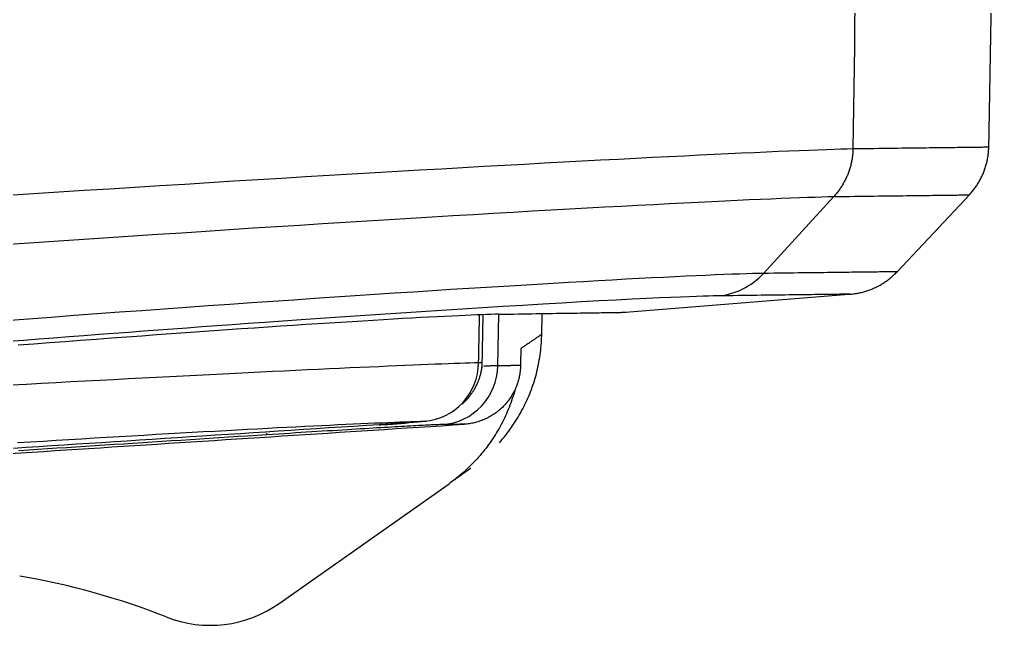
# Model space of a CAD drawing. Extents: x 0 to 395, y 0 to 289.
# Drawn here: x 236.75 to 244.98, y 169.51 to 174.57 of the extents above; entities that cross this region are included whole.
import ezdxf

# ---------------------------------------------------------------- set-up
doc = ezdxf.new("R2010")
doc.units = 0
doc.header["$LTSCALE"] = 10
doc.header["$MEASUREMENT"] = 0
doc.layers.add('1', color=7, linetype='CONTINUOUS')

msp = doc.modelspace()

# ---------------------------------------------------------------- linework, layer by layer
at = {"layer": '1'}
for p, q in [((244.832, 173.4783), (244.9783, 181.8588)), ((243.5397, 173.0895), (242.953, 172.4478)), ((241.7323, 172.1174), (243.6667, 172.2734)), ((240.7382, 171.6763), (240.7458, 172.1067)), ((241.1044, 171.9264), (241.1076, 172.1127)), ((238.9154, 169.6935), (240.331, 170.6926))]:
    msp.add_line(p, q, dxfattribs=at)
for points in [[(243.7162, 174.6794), (243.7139, 174.5098), (243.7116, 174.3401), (243.7092, 174.1702), (243.7069, 174.0002), (243.7046, 173.8301), (243.7022, 173.6599), (243.6999, 173.4895)], [(236.6504, 173.1007), (236.8641, 173.1145), (237.0771, 173.1281), (237.2892, 173.1417), (237.5004, 173.155), (237.7103, 173.1682), (237.919, 173.1813), (238.1262, 173.1941), (238.3319, 173.2068), (238.5358, 173.2193), (238.7377, 173.2315), (238.9376, 173.2436), (239.1353, 173.2555), (239.3306, 173.2671), (239.5235, 173.2786), (239.7137, 173.2898), (239.9012, 173.3008), (240.0857, 173.3115), (240.2672, 173.322), (240.4455, 173.3321), (240.6206, 173.342), (240.7923, 173.3515), (240.9604, 173.3608), (241.1248, 173.3697), (241.2855, 173.3783), (241.4422, 173.3867), (241.5949, 173.3948), (241.7434, 173.4025), (241.8877, 173.41), (242.0276, 173.4172), (242.163, 173.424), (242.2939, 173.4306), (242.4202, 173.4368), (242.5417, 173.4427), (242.6583, 173.4483), (242.77, 173.4536), (242.8767, 173.4585), (242.9782, 173.4631), (243.0746, 173.4673), (243.1658, 173.4711), (243.2517, 173.4746), (243.3322, 173.4777), (243.4074, 173.4805), (243.477, 173.483), (243.5411, 173.4851), (243.5997, 173.4869), (243.6526, 173.4884), (243.6999, 173.4895)], [(243.6999, 173.4895), (243.6997, 173.4807), (243.6993, 173.4718), (243.6988, 173.463), (243.6982, 173.4542), (243.6974, 173.4454), (243.6965, 173.4366), (243.6955, 173.4279), (243.6944, 173.4191), (243.6932, 173.4104), (243.6918, 173.4016), (243.6903, 173.3929), (243.6886, 173.3843), (243.6869, 173.3756), (243.685, 173.367), (243.683, 173.3584), (243.6809, 173.3498), (243.6786, 173.3413), (243.6762, 173.3328), (243.6737, 173.3243), (243.6711, 173.3159), (243.6684, 173.3075), (243.6655, 173.2992), (243.6625, 173.2909), (243.6594, 173.2826), (243.6562, 173.2744), (243.6529, 173.2663), (243.6494, 173.2582), (243.6459, 173.2501), (243.6422, 173.2421), (243.6384, 173.2342), (243.6345, 173.2263), (243.6304, 173.2184), (243.6263, 173.2107), (243.6221, 173.203), (243.6177, 173.1953), (243.6132, 173.1877), (243.6086, 173.1802), (243.604, 173.1728), (243.5992, 173.1654), (243.5943, 173.1581), (243.5893, 173.1509), (243.5842, 173.1438), (243.5789, 173.1367), (243.5736, 173.1297), (243.5682, 173.1228), (243.5627, 173.116), (243.5571, 173.1092), (243.5514, 173.1026), (243.5456, 173.096), (243.5397, 173.0895)], [(243.6999, 173.4895), (243.7446, 173.4901), (243.7884, 173.4906), (243.8314, 173.4912), (243.8734, 173.4917), (243.9146, 173.4922), (243.9548, 173.4927), (243.9942, 173.4932), (244.0326, 173.4937), (244.0702, 173.4942), (244.1068, 173.4947), (244.1426, 173.4951), (244.1775, 173.4956), (244.2115, 173.496), (244.2445, 173.4964), (244.2767, 173.4968), (244.308, 173.4972), (244.3383, 173.4976), (244.3678, 173.498), (244.3964, 173.4983), (244.424, 173.4987), (244.4508, 173.499), (244.4767, 173.4993), (244.5016, 173.4996), (244.5257, 173.4999), (244.5488, 173.5002), (244.5711, 173.5005), (244.5924, 173.5008), (244.6128, 173.501), (244.6323, 173.5012), (244.6509, 173.5015), (244.6687, 173.5017), (244.6855, 173.5019), (244.7014, 173.5021), (244.7163, 173.5023), (244.7304, 173.5025), (244.7436, 173.5026), (244.7558, 173.5028), (244.7672, 173.5029), (244.7776, 173.503), (244.7872, 173.5032), (244.7958, 173.5033), (244.8035, 173.5034), (244.8103, 173.5034), (244.8162, 173.5035), (244.8212, 173.5036), (244.8253, 173.5036), (244.8284, 173.5037), (244.8307, 173.5037), (244.832, 173.5037), (244.8325, 173.5037)], [(244.6682, 173.1016), (244.6744, 173.1082), (244.6804, 173.1149), (244.6863, 173.1216), (244.6921, 173.1284), (244.6978, 173.1353), (244.7034, 173.1423), (244.7089, 173.1493), (244.7142, 173.1564), (244.7195, 173.1636), (244.7246, 173.1709), (244.7297, 173.1782), (244.7346, 173.1856), (244.7394, 173.1931), (244.7441, 173.2007), (244.7487, 173.2083), (244.7532, 173.216), (244.7576, 173.2238), (244.7619, 173.2316), (244.766, 173.2396), (244.7701, 173.2475), (244.774, 173.2556), (244.7778, 173.2637), (244.7814, 173.2718), (244.785, 173.28), (244.7884, 173.2883), (244.7917, 173.2966), (244.7949, 173.305), (244.798, 173.3134), (244.8009, 173.3218), (244.8037, 173.3303), (244.8064, 173.3389), (244.8089, 173.3474), (244.8113, 173.356), (244.8136, 173.3647), (244.8158, 173.3733), (244.8178, 173.382), (244.8197, 173.3907), (244.8215, 173.3994), (244.8231, 173.4082), (244.8246, 173.417), (244.826, 173.4257), (244.8273, 173.4346), (244.8284, 173.4434), (244.8294, 173.4522), (244.8302, 173.4611), (244.8309, 173.47), (244.8315, 173.479), (244.832, 173.4879), (244.8323, 173.4969), (244.8325, 173.5059)], [(236.662, 172.6914), (236.8703, 172.7058), (237.0779, 172.7199), (237.2848, 172.7337), (237.4908, 172.7474), (237.6957, 172.761), (237.8994, 172.7744), (238.1016, 172.7878), (238.3021, 172.8011), (238.5009, 172.8142), (238.6978, 172.827), (238.8927, 172.8395), (239.0854, 172.8518), (239.2758, 172.8637), (239.4639, 172.8754), (239.6494, 172.8869), (239.8322, 172.8981), (240.0122, 172.909), (240.1892, 172.9197), (240.3631, 172.9301), (240.5339, 172.9402), (240.7012, 172.9501), (240.8652, 172.9596), (241.0255, 172.9688), (241.1822, 172.9777), (241.3351, 172.9862), (241.484, 172.9945), (241.6288, 173.0024), (241.7695, 173.0101), (241.906, 173.0174), (242.0381, 173.0243), (242.1658, 173.031), (242.289, 173.0373), (242.4076, 173.0432), (242.5214, 173.0489), (242.6305, 173.0542), (242.7346, 173.0591), (242.8338, 173.0637), (242.9279, 173.0679), (243.017, 173.0717), (243.1009, 173.0751), (243.1797, 173.0782), (243.2532, 173.0809), (243.3213, 173.0833), (243.3841, 173.0854), (243.4414, 173.0871), (243.4933, 173.0885), (243.5397, 173.0895)], [(243.5397, 173.0895), (243.5843, 173.0901), (243.628, 173.0906), (243.6709, 173.0912), (243.7128, 173.0917), (243.7538, 173.0922), (243.794, 173.0927), (243.8333, 173.0932), (243.8716, 173.0937), (243.9091, 173.0942), (243.9457, 173.0946), (243.9814, 173.0951), (244.0162, 173.0955), (244.0501, 173.0959), (244.0831, 173.0963), (244.1152, 173.0967), (244.1464, 173.0971), (244.1767, 173.0975), (244.2061, 173.0978), (244.2346, 173.0982), (244.2622, 173.0985), (244.2889, 173.0989), (244.3147, 173.0992), (244.3396, 173.0995), (244.3636, 173.0998), (244.3867, 173.1001), (244.4089, 173.1003), (244.4302, 173.1006), (244.4506, 173.1008), (244.4701, 173.1011), (244.4886, 173.1013), (244.5063, 173.1015), (244.5231, 173.1017), (244.539, 173.1019), (244.5539, 173.1021), (244.568, 173.1022), (244.5811, 173.1024), (244.5934, 173.1026), (244.6047, 173.1027), (244.6151, 173.1028), (244.6247, 173.1029), (244.6333, 173.103), (244.641, 173.1031), (244.6478, 173.1032), (244.6537, 173.1033), (244.6587, 173.1033), (244.6627, 173.1034), (244.6659, 173.1034), (244.6682, 173.1035), (244.6695, 173.1035), (244.67, 173.1035)], [(244.0674, 172.4617), (244.6736, 173.1074)], [(244.0672, 172.4614), (244.0667, 172.4614), (244.0653, 172.4614), (244.0631, 172.4614), (244.0599, 172.4614), (244.0559, 172.4613), (244.0509, 172.4613), (244.0451, 172.4612), (244.0384, 172.4611), (244.0308, 172.461), (244.0223, 172.4609), (244.0129, 172.4608), (244.0026, 172.4607), (243.9914, 172.4605), (243.9793, 172.4604), (243.9663, 172.4602), (243.9524, 172.4601), (243.9377, 172.4599), (243.922, 172.4597), (243.9055, 172.4595), (243.8881, 172.4593), (243.8697, 172.4591), (243.8505, 172.4588), (243.8304, 172.4586), (243.8094, 172.4583), (243.7875, 172.4581), (243.7648, 172.4578), (243.7411, 172.4575), (243.7166, 172.4572), (243.6911, 172.4569), (243.6648, 172.4566), (243.6376, 172.4562), (243.6095, 172.4559), (243.5805, 172.4555), (243.5507, 172.4552), (243.5199, 172.4548), (243.4883, 172.4544), (243.4558, 172.454), (243.4224, 172.4536), (243.3881, 172.4532), (243.3529, 172.4527), (243.3169, 172.4523), (243.28, 172.4518), (243.2422, 172.4514), (243.2035, 172.4509), (243.1639, 172.4504), (243.1235, 172.4499), (243.0822, 172.4494), (243.04, 172.4488), (242.9969, 172.4483), (242.953, 172.4478)], [(243.6732, 172.274), (243.6825, 172.2748), (243.6917, 172.2758), (243.7009, 172.2768), (243.7099, 172.278), (243.719, 172.2794), (243.728, 172.2808), (243.7369, 172.2823), (243.7458, 172.284), (243.7546, 172.2858), (243.7633, 172.2877), (243.772, 172.2898), (243.7807, 172.2919), (243.7892, 172.2942), (243.7978, 172.2966), (243.8062, 172.2991), (243.8147, 172.3017), (243.823, 172.3044), (243.8313, 172.3073), (243.8396, 172.3103), (243.8478, 172.3134), (243.8559, 172.3166), (243.864, 172.3199), (243.872, 172.3234), (243.8799, 172.3269), (243.8879, 172.3306), (243.8957, 172.3344), (243.9035, 172.3384), (243.9112, 172.3424), (243.9189, 172.3466), (243.9265, 172.3509), (243.9341, 172.3553), (243.9416, 172.3598), (243.9491, 172.3644), (243.9565, 172.3692), (243.9638, 172.3741), (243.9711, 172.379), (243.9783, 172.3842), (243.9855, 172.3894), (243.9926, 172.3947), (243.9997, 172.4002), (244.0067, 172.4058), (244.0136, 172.4115), (244.0205, 172.4173), (244.0274, 172.4233), (244.0341, 172.4293), (244.0409, 172.4355), (244.0475, 172.4418), (244.0541, 172.4483), (244.0607, 172.4548), (244.0672, 172.4614)], [(242.953, 172.4478), (242.9106, 172.447), (242.8631, 172.4459), (242.8105, 172.4444), (242.753, 172.4425), (242.6906, 172.4403), (242.6232, 172.4378), (242.5509, 172.4348), (242.4737, 172.4315), (242.3919, 172.4278), (242.3054, 172.4238), (242.2143, 172.4194), (242.1188, 172.4147), (242.0187, 172.4096), (241.9142, 172.4042), (241.8053, 172.3984), (241.6921, 172.3922), (241.5748, 172.3857), (241.4534, 172.3789), (241.328, 172.3717), (241.1987, 172.3642), (241.0656, 172.3563), (240.9287, 172.3481), (240.7883, 172.3396), (240.6443, 172.3308), (240.4969, 172.3216), (240.3462, 172.3122), (240.1923, 172.3024), (240.0354, 172.2923), (239.8755, 172.2819), (239.7127, 172.2713), (239.5472, 172.2603), (239.3791, 172.2491), (239.2086, 172.2376), (239.0356, 172.2258), (238.8605, 172.2138), (238.6832, 172.2015), (238.504, 172.189), (238.323, 172.1762), (238.1402, 172.1632), (237.9559, 172.15), (237.7701, 172.1366), (237.583, 172.123), (237.3947, 172.1092), (237.2053, 172.0951), (237.015, 172.081), (236.824, 172.0666), (236.6324, 172.0521)], [(242.5727, 172.2602), (242.5366, 172.2596), (242.4956, 172.2587), (242.4492, 172.2574), (242.3959, 172.2557), (242.3339, 172.2536), (242.2624, 172.2508), (242.1801, 172.2474), (242.0856, 172.2432), (241.978, 172.2381), (241.8576, 172.2322), (241.7252, 172.2254), (241.5827, 172.2177), (241.4318, 172.2094), (241.2746, 172.2005), (241.1125, 172.191), (240.9471, 172.1812), (240.7794, 172.171), (240.6102, 172.1605), (240.44, 172.1498), (240.2694, 172.1388), (240.0986, 172.1278), (239.9282, 172.1166), (239.7583, 172.1052), (239.5895, 172.0939), (239.4224, 172.0825), (239.2583, 172.0712), (239.0985, 172.0601), (238.9445, 172.0493), (238.7971, 172.0389), (238.6568, 172.0289), (238.523, 172.0193), (238.3946, 172.01), (238.2702, 172.0009), (238.1483, 171.992), (238.0275, 171.9831), (237.9063, 171.9742), (237.7841, 171.9651), (237.6606, 171.9558), (237.536, 171.9464), (237.4106, 171.9369), (237.2851, 171.9274), (237.1598, 171.9178), (237.0354, 171.9082), (236.9108, 171.8986), (236.7841, 171.8887), (236.6537, 171.8785)], [(243.6789, 172.2744), (243.6785, 172.2744), (243.6771, 172.2744), (243.6748, 172.2743), (243.6717, 172.2743), (243.6676, 172.2742), (243.6627, 172.2742), (243.6568, 172.2741), (243.6501, 172.274), (243.6425, 172.2739), (243.6341, 172.2738), (243.6247, 172.2737), (243.6145, 172.2736), (243.6033, 172.2734), (243.5913, 172.2733), (243.5784, 172.2731), (243.5647, 172.2729), (243.55, 172.2727), (243.5344, 172.2725), (243.518, 172.2723), (243.5007, 172.2721), (243.4825, 172.2719), (243.4634, 172.2716), (243.4435, 172.2714), (243.4226, 172.2711), (243.4009, 172.2708), (243.3783, 172.2705), (243.3548, 172.2702), (243.3305, 172.2699), (243.3052, 172.2696), (243.2791, 172.2693), (243.2521, 172.2689), (243.2242, 172.2686), (243.1955, 172.2682), (243.1658, 172.2678), (243.1353, 172.2674), (243.1039, 172.267), (243.0717, 172.2666), (243.0385, 172.2662), (243.0045, 172.2658), (242.9696, 172.2653), (242.9338, 172.2649), (242.8972, 172.2644), (242.8597, 172.2639), (242.8213, 172.2634), (242.7821, 172.2629), (242.7419, 172.2624), (242.7009, 172.2618), (242.6591, 172.2613), (242.6163, 172.2607), (242.5727, 172.2602)], [(240.7449, 172.1071), (240.787, 172.1078), (240.8282, 172.1084), (240.8686, 172.109), (240.9081, 172.1097), (240.9467, 172.1103), (240.9845, 172.1108), (241.0215, 172.1114), (241.0576, 172.112), (241.0928, 172.1125), (241.1272, 172.1131), (241.1608, 172.1136), (241.1935, 172.1141), (241.2254, 172.1146), (241.2564, 172.1151), (241.2865, 172.1155), (241.3159, 172.116), (241.3443, 172.1164), (241.372, 172.1168), (241.3987, 172.1172), (241.4247, 172.1176), (241.4498, 172.118), (241.474, 172.1184), (241.4974, 172.1188), (241.5199, 172.1191), (241.5416, 172.1194), (241.5625, 172.1197), (241.5825, 172.1201), (241.6017, 172.1203), (241.62, 172.1206), (241.6375, 172.1209), (241.6541, 172.1211), (241.6699, 172.1214), (241.6848, 172.1216), (241.6989, 172.1218), (241.7121, 172.122), (241.7245, 172.1222), (241.736, 172.1224), (241.7466, 172.1225), (241.7565, 172.1227), (241.7654, 172.1228), (241.7735, 172.123), (241.7808, 172.1231), (241.7872, 172.1232), (241.7927, 172.1232), (241.7974, 172.1233), (241.8012, 172.1234), (241.8042, 172.1234), (241.8063, 172.1235), (241.8075, 172.1235), (241.8079, 172.1235)], [(240.7449, 172.1071), (240.7152, 172.1065), (240.682, 172.1057), (240.6453, 172.1046), (240.6053, 172.1032), (240.5619, 172.1015), (240.5151, 172.0996), (240.465, 172.0974), (240.4115, 172.0949), (240.3547, 172.0922), (240.2945, 172.0892), (240.2309, 172.0859), (240.1638, 172.0823), (240.0934, 172.0785), (240.0201, 172.0744), (239.9439, 172.0701), (239.8651, 172.0655), (239.7834, 172.0607), (239.6991, 172.0556), (239.612, 172.0503), (239.5222, 172.0447), (239.4297, 172.0389), (239.3344, 172.0328), (239.2364, 172.0265), (239.1356, 172.02), (239.032, 172.0132), (238.9262, 172.0061), (238.8185, 171.9989), (238.709, 171.9915), (238.5977, 171.9838), (238.4846, 171.976), (238.3697, 171.968), (238.253, 171.9598), (238.1346, 171.9514), (238.0144, 171.9428), (237.8923, 171.934), (237.7685, 171.925), (237.6428, 171.9158), (237.5155, 171.9064), (237.3875, 171.8969), (237.2587, 171.8873), (237.1293, 171.8775), (236.9993, 171.8677), (236.8686, 171.8577), (236.7372, 171.8476)], [(240.5777, 171.7045), (240.5779, 171.7123), (240.578, 171.7201), (240.5782, 171.7279), (240.5783, 171.7358), (240.5785, 171.7436), (240.5786, 171.7514), (240.5788, 171.7593), (240.5789, 171.7671), (240.5791, 171.7749), (240.5792, 171.7828), (240.5794, 171.7907), (240.5796, 171.7985), (240.5797, 171.8064), (240.5799, 171.8142), (240.58, 171.8221), (240.5802, 171.83), (240.5803, 171.8379), (240.5805, 171.8457), (240.5807, 171.8536), (240.5808, 171.8615), (240.581, 171.8694), (240.5811, 171.8773), (240.5813, 171.8852), (240.5814, 171.8931), (240.5816, 171.901), (240.5817, 171.909), (240.5819, 171.9169), (240.5821, 171.9248), (240.5822, 171.9327), (240.5824, 171.9407), (240.5825, 171.9486), (240.5827, 171.9566), (240.5828, 171.9645), (240.583, 171.9725), (240.5832, 171.9804), (240.5833, 171.9884), (240.5835, 171.9963), (240.5836, 172.0043), (240.5838, 172.0123), (240.5839, 172.0202), (240.5841, 172.0282), (240.5843, 172.0362), (240.5844, 172.0442), (240.5846, 172.0522), (240.5847, 172.0602), (240.5849, 172.0682), (240.585, 172.0762), (240.5852, 172.0842), (240.5854, 172.0922), (240.5855, 172.1002)], [(240.6061, 171.6602), (240.6144, 172.1015)], [(240.7509, 171.0338), (240.7645, 171.0496), (240.7778, 171.0656), (240.7909, 171.0816), (240.8037, 171.0978), (240.8162, 171.114), (240.8285, 171.1304), (240.8405, 171.1468), (240.8522, 171.1634), (240.8637, 171.1801), (240.8749, 171.1968), (240.8858, 171.2137), (240.8965, 171.2306), (240.9069, 171.2477), (240.9171, 171.2649), (240.9269, 171.2822), (240.9365, 171.2995), (240.9459, 171.317), (240.955, 171.3346), (240.9638, 171.3523), (240.9723, 171.37), (240.9806, 171.3879), (240.9886, 171.4059), (240.9963, 171.424), (241.0038, 171.4422), (241.011, 171.4605), (241.018, 171.4789), (241.0247, 171.4974), (241.0311, 171.516), (241.0372, 171.5347), (241.0431, 171.5535), (241.0487, 171.5724), (241.0541, 171.5914), (241.0591, 171.6105), (241.064, 171.6297), (241.0685, 171.649), (241.0728, 171.6685), (241.0768, 171.688), (241.0805, 171.7076), (241.084, 171.7273), (241.0872, 171.7471), (241.0902, 171.7671), (241.0929, 171.7871), (241.0953, 171.8072), (241.0975, 171.8275), (241.0993, 171.8478), (241.101, 171.8682), (241.1023, 171.8888), (241.1034, 171.9094), (241.1042, 171.9302), (241.1048, 171.951)], [(241.1046, 171.9399), (241.1045, 171.9398), (241.1043, 171.9397), (241.104, 171.9394), (241.1035, 171.9391), (241.1029, 171.9387), (241.1021, 171.9381), (241.1012, 171.9375), (241.1001, 171.9368), (241.0989, 171.936), (241.0976, 171.9351), (241.0961, 171.9341), (241.0945, 171.9329), (241.0927, 171.9317), (241.0909, 171.9304), (241.0888, 171.929), (241.0866, 171.9276), (241.0843, 171.926), (241.0819, 171.9243), (241.0793, 171.9225), (241.0766, 171.9206), (241.0737, 171.9187), (241.0707, 171.9166), (241.0675, 171.9144), (241.0642, 171.9122), (241.0608, 171.9098), (241.0572, 171.9074), (241.0535, 171.9048), (241.0496, 171.9022), (241.0457, 171.8994), (241.0415, 171.8966), (241.0373, 171.8937), (241.0328, 171.8907), (241.0283, 171.8875), (241.0236, 171.8843), (241.0188, 171.881), (241.0138, 171.8776), (241.0087, 171.8741), (241.0034, 171.8705), (240.9981, 171.8668), (240.9925, 171.863), (240.9869, 171.8591), (240.9811, 171.8551), (240.9751, 171.8511), (240.969, 171.8469), (240.9628, 171.8426), (240.9565, 171.8383), (240.95, 171.8338), (240.9433, 171.8292), (240.9365, 171.8246), (240.9296, 171.8199)], [(240.9296, 171.8199), (240.9296, 171.817), (240.9295, 171.8142), (240.9295, 171.8114), (240.9294, 171.8086), (240.9294, 171.8058), (240.9293, 171.8029), (240.9293, 171.8001), (240.9292, 171.7973), (240.9292, 171.7945), (240.9291, 171.7917), (240.9291, 171.7888), (240.929, 171.786), (240.929, 171.7832), (240.9289, 171.7804), (240.9289, 171.7776), (240.9288, 171.7747), (240.9288, 171.7719), (240.9287, 171.7691), (240.9287, 171.7663), (240.9286, 171.7635), (240.9286, 171.7606), (240.9285, 171.7578), (240.9285, 171.755), (240.9284, 171.7522), (240.9284, 171.7494), (240.9283, 171.7465), (240.9283, 171.7437), (240.9282, 171.7409), (240.9282, 171.7381), (240.9281, 171.7353), (240.9281, 171.7324), (240.928, 171.7296), (240.928, 171.7268), (240.9279, 171.724), (240.9279, 171.7212), (240.9278, 171.7184), (240.9278, 171.7155), (240.9277, 171.7127), (240.9277, 171.7099), (240.9276, 171.7071), (240.9276, 171.7043), (240.9275, 171.7014), (240.9275, 171.6986), (240.9274, 171.6958), (240.9274, 171.693), (240.9273, 171.6902), (240.9273, 171.6873), (240.9272, 171.6845), (240.9272, 171.6817), (240.9271, 171.6789)], [(236.6833, 171.518), (236.8075, 171.5246), (236.9311, 171.5312), (237.054, 171.5377), (237.1761, 171.5442), (237.2973, 171.5505), (237.4176, 171.5569), (237.5368, 171.5631), (237.6548, 171.5693), (237.7717, 171.5754), (237.8874, 171.5815), (238.0016, 171.5874), (238.1144, 171.5933), (238.2258, 171.5991), (238.3355, 171.6048), (238.4436, 171.6103), (238.55, 171.6158), (238.6546, 171.6211), (238.7573, 171.6262), (238.8581, 171.6311), (238.9569, 171.6359), (239.0536, 171.6405), (239.1482, 171.6449), (239.2405, 171.6492), (239.3307, 171.6534), (239.4185, 171.6574), (239.5039, 171.6612), (239.5869, 171.6649), (239.6674, 171.6685), (239.7453, 171.6719), (239.8207, 171.6752), (239.8934, 171.6783), (239.9634, 171.6813), (240.0307, 171.6841), (240.0951, 171.6868), (240.1568, 171.6893), (240.2155, 171.6917), (240.2713, 171.6939), (240.3242, 171.6959), (240.3741, 171.6978), (240.421, 171.6995), (240.4648, 171.701), (240.5056, 171.7024), (240.5432, 171.7035), (240.5777, 171.7045)], [(240.4405, 171.3575), (240.4464, 171.3627), (240.4521, 171.368), (240.4578, 171.3734), (240.4633, 171.3789), (240.4688, 171.3844), (240.4742, 171.39), (240.4795, 171.3957), (240.4848, 171.4015), (240.4899, 171.4073), (240.4949, 171.4133), (240.4999, 171.4193), (240.5047, 171.4253), (240.5094, 171.4315), (240.5141, 171.4377), (240.5186, 171.444), (240.5231, 171.4503), (240.5274, 171.4567), (240.5317, 171.4632), (240.5358, 171.4697), (240.5398, 171.4763), (240.5438, 171.4829), (240.5476, 171.4896), (240.5513, 171.4963), (240.5549, 171.5031), (240.5584, 171.5099), (240.5618, 171.5167), (240.565, 171.5236), (240.5682, 171.5305), (240.5712, 171.5375), (240.5741, 171.5444), (240.5769, 171.5514), (240.5796, 171.5585), (240.5822, 171.5655), (240.5846, 171.5726), (240.587, 171.5797), (240.5892, 171.5868), (240.5913, 171.5939), (240.5932, 171.601), (240.5951, 171.6082), (240.5968, 171.6153), (240.5984, 171.6225), (240.5998, 171.6297), (240.6012, 171.637), (240.6024, 171.6442), (240.6035, 171.6515), (240.6045, 171.6588), (240.6054, 171.6661), (240.6062, 171.6734), (240.6068, 171.6808), (240.6074, 171.6882)], [(240.5777, 171.7045), (240.579, 171.7045), (240.5803, 171.7045), (240.5816, 171.7045), (240.5829, 171.7045), (240.5841, 171.7045), (240.5853, 171.7045), (240.5865, 171.7045), (240.5876, 171.7045), (240.5887, 171.7045), (240.5898, 171.7045), (240.5908, 171.7044), (240.5918, 171.7044), (240.5928, 171.7044), (240.5938, 171.7044), (240.5947, 171.7044), (240.5956, 171.7044), (240.5965, 171.7044), (240.5973, 171.7044), (240.5981, 171.7044), (240.5989, 171.7043), (240.5997, 171.7043), (240.6004, 171.7043), (240.6011, 171.7043), (240.6017, 171.7043), (240.6024, 171.7043), (240.603, 171.7043), (240.6035, 171.7042), (240.6041, 171.7042), (240.6046, 171.7042), (240.6051, 171.7042), (240.6055, 171.7042), (240.6059, 171.7041), (240.6063, 171.7041), (240.6067, 171.7041), (240.607, 171.7041), (240.6073, 171.704), (240.6076, 171.704), (240.6078, 171.704), (240.608, 171.704), (240.6082, 171.7039), (240.6083, 171.7039), (240.6085, 171.7039), (240.6086, 171.7039), (240.6086, 171.7038), (240.6086, 171.7038), (240.6086, 171.7038), (240.6086, 171.7037), (240.6085, 171.7037), (240.6084, 171.7037), (240.6083, 171.7037)], [(240.6083, 171.7037), (240.6083, 171.7036), (240.6082, 171.7036), (240.6081, 171.7036), (240.608, 171.7036), (240.6079, 171.7036), (240.6078, 171.7036), (240.6077, 171.7035), (240.6075, 171.7035), (240.6074, 171.7035), (240.6073, 171.7035), (240.6071, 171.7035), (240.6069, 171.7035), (240.6068, 171.7034), (240.6066, 171.7034), (240.6064, 171.7034), (240.6062, 171.7034), (240.6061, 171.7034), (240.6059, 171.7034), (240.6056, 171.7033), (240.6054, 171.7033), (240.6052, 171.7033), (240.605, 171.7033), (240.6047, 171.7033), (240.6045, 171.7033), (240.6042, 171.7032), (240.604, 171.7032), (240.6037, 171.7032), (240.6034, 171.7032), (240.6031, 171.7032), (240.6028, 171.7031), (240.6025, 171.7031), (240.6022, 171.7031), (240.6019, 171.7031), (240.6016, 171.7031), (240.6013, 171.7031), (240.6009, 171.703), (240.6006, 171.703), (240.6002, 171.703), (240.5999, 171.703), (240.5995, 171.703), (240.5991, 171.7029), (240.5987, 171.7029), (240.5983, 171.7029), (240.5979, 171.7029), (240.5975, 171.7029), (240.5971, 171.7028), (240.5967, 171.7028), (240.5963, 171.7028), (240.5958, 171.7028), (240.5954, 171.7028)], [(240.7382, 171.6763), (240.737, 171.6763), (240.7357, 171.6762), (240.7344, 171.6762), (240.7331, 171.6762), (240.7317, 171.6762), (240.7303, 171.6762), (240.7288, 171.6762), (240.7273, 171.6762), (240.7257, 171.6761), (240.7241, 171.6761), (240.7225, 171.6761), (240.7208, 171.676), (240.719, 171.676), (240.7172, 171.676), (240.7154, 171.676), (240.7135, 171.6759), (240.7115, 171.6759), (240.7096, 171.6758), (240.7075, 171.6758), (240.7055, 171.6757), (240.7034, 171.6757), (240.7012, 171.6757), (240.699, 171.6756), (240.6967, 171.6756), (240.6944, 171.6755), (240.6921, 171.6754), (240.6897, 171.6754), (240.6873, 171.6753), (240.6848, 171.6753), (240.6823, 171.6752), (240.6797, 171.6751), (240.6771, 171.6751), (240.6745, 171.675), (240.6718, 171.6749), (240.669, 171.6748), (240.6662, 171.6748), (240.6634, 171.6747), (240.6605, 171.6746), (240.6576, 171.6745), (240.6546, 171.6744), (240.6516, 171.6744), (240.6486, 171.6743), (240.6455, 171.6742), (240.6423, 171.6741), (240.6391, 171.674), (240.6359, 171.6739), (240.6326, 171.6738), (240.6293, 171.6737), (240.6259, 171.6736), (240.6225, 171.6735)], [(240.9271, 171.6789), (240.9241, 171.6788), (240.9211, 171.6788), (240.918, 171.6788), (240.9149, 171.6787), (240.9117, 171.6787), (240.9085, 171.6786), (240.9053, 171.6786), (240.9021, 171.6785), (240.8988, 171.6785), (240.8955, 171.6784), (240.8922, 171.6784), (240.8889, 171.6784), (240.8855, 171.6783), (240.8821, 171.6783), (240.8786, 171.6782), (240.8752, 171.6782), (240.8716, 171.6781), (240.8681, 171.6781), (240.8645, 171.678), (240.8609, 171.678), (240.8573, 171.6779), (240.8536, 171.6779), (240.85, 171.6778), (240.8462, 171.6778), (240.8425, 171.6777), (240.8387, 171.6777), (240.8349, 171.6776), (240.831, 171.6776), (240.8271, 171.6775), (240.8232, 171.6774), (240.8193, 171.6774), (240.8153, 171.6773), (240.8113, 171.6773), (240.8073, 171.6772), (240.8032, 171.6772), (240.7991, 171.6771), (240.7949, 171.6771), (240.7908, 171.677), (240.7866, 171.6769), (240.7823, 171.6769), (240.7781, 171.6768), (240.7738, 171.6768), (240.7694, 171.6767), (240.7651, 171.6766), (240.7607, 171.6766), (240.7562, 171.6765), (240.7518, 171.6765), (240.7473, 171.6764), (240.7427, 171.6763), (240.7382, 171.6763)], [(240.9271, 171.6789), (240.927, 171.6747), (240.9269, 171.6705), (240.9268, 171.6664), (240.9266, 171.6622), (240.9263, 171.6581), (240.9261, 171.654), (240.9258, 171.6498), (240.9255, 171.6457), (240.9251, 171.6416), (240.9247, 171.6375), (240.9243, 171.6334), (240.9238, 171.6293), (240.9233, 171.6252), (240.9228, 171.6211), (240.9222, 171.617), (240.9216, 171.613), (240.921, 171.6089), (240.9203, 171.6048), (240.9196, 171.6008), (240.9189, 171.5967), (240.9181, 171.5927), (240.9173, 171.5887), (240.9164, 171.5846), (240.9156, 171.5806), (240.9147, 171.5766), (240.9137, 171.5726), (240.9128, 171.5686), (240.9118, 171.5646), (240.9107, 171.5606), (240.9097, 171.5566), (240.9086, 171.5527), (240.9074, 171.5487), (240.9063, 171.5447), (240.9051, 171.5408), (240.9038, 171.5368), (240.9025, 171.5329), (240.9012, 171.5289), (240.8999, 171.525), (240.8985, 171.5211), (240.8971, 171.5172), (240.8957, 171.5133), (240.8942, 171.5094), (240.8927, 171.5055), (240.8911, 171.5016), (240.8896, 171.4977), (240.888, 171.4939), (240.8863, 171.49), (240.8847, 171.4862), (240.883, 171.4824), (240.8812, 171.4786)], [(240.8812, 171.4786), (240.8759, 171.4596), (240.8704, 171.4407), (240.8646, 171.4219), (240.8585, 171.4032), (240.8522, 171.3846), (240.8457, 171.3662), (240.8389, 171.3478), (240.8319, 171.3296), (240.8246, 171.3115), (240.817, 171.2935), (240.8093, 171.2756), (240.8012, 171.2579), (240.793, 171.2402), (240.7845, 171.2227), (240.7757, 171.2052), (240.7667, 171.1879), (240.7574, 171.1707), (240.748, 171.1536), (240.7382, 171.1367), (240.7282, 171.1198), (240.718, 171.1031), (240.7075, 171.0864), (240.6968, 171.0699), (240.6858, 171.0535), (240.6745, 171.0373), (240.6631, 171.0212), (240.6515, 171.0053), (240.6397, 170.9896), (240.6276, 170.9741), (240.6154, 170.9588), (240.603, 170.9437), (240.5904, 170.9288), (240.5776, 170.9141), (240.5647, 170.8996), (240.5515, 170.8852), (240.5381, 170.8711), (240.5246, 170.8571), (240.5108, 170.8433), (240.4969, 170.8297), (240.4828, 170.8163), (240.4684, 170.8031), (240.4539, 170.79), (240.4393, 170.7772), (240.4244, 170.7645), (240.4093, 170.7521), (240.394, 170.7398), (240.3785, 170.7277), (240.3629, 170.7158), (240.347, 170.7041), (240.331, 170.6926)], [(240.8812, 171.4786), (240.8766, 171.4688), (240.8717, 171.4591), (240.8666, 171.4496), (240.8614, 171.4402), (240.856, 171.4309), (240.8503, 171.4217), (240.8445, 171.4127), (240.8385, 171.4039), (240.8323, 171.3951), (240.8259, 171.3865), (240.8193, 171.378), (240.8125, 171.3696), (240.8055, 171.3614), (240.7984, 171.3533), (240.791, 171.3453), (240.7835, 171.3375), (240.7758, 171.3299), (240.7679, 171.3224), (240.76, 171.3151), (240.7519, 171.3081), (240.7436, 171.3012), (240.7352, 171.2945), (240.7267, 171.2879), (240.718, 171.2816), (240.7092, 171.2755), (240.7003, 171.2695), (240.6912, 171.2637), (240.682, 171.2581), (240.6727, 171.2527), (240.6632, 171.2475), (240.6536, 171.2425), (240.6439, 171.2376), (240.6341, 171.233), (240.6242, 171.2287), (240.6142, 171.2245), (240.6042, 171.2206), (240.5941, 171.2169), (240.584, 171.2134), (240.5738, 171.2101), (240.5635, 171.207), (240.5531, 171.2042), (240.5427, 171.2016), (240.5322, 171.1991), (240.5217, 171.197), (240.5111, 171.195), (240.5004, 171.1933), (240.4896, 171.1918), (240.4788, 171.1905), (240.468, 171.1894), (240.4572, 171.1886)], [(236.6646, 170.9438), (236.7594, 170.9499), (236.8543, 170.956), (236.9491, 170.9622), (237.0439, 170.9683), (237.1387, 170.9744), (237.2335, 170.9805), (237.3283, 170.9866), (237.4231, 170.9928), (237.5179, 170.9989), (237.6128, 171.005), (237.7076, 171.0111), (237.8024, 171.0172), (237.8972, 171.0234), (237.992, 171.0295), (238.0868, 171.0356), (238.1816, 171.0417), (238.2764, 171.0478), (238.3713, 171.054), (238.4661, 171.0601), (238.5609, 171.0662), (238.6557, 171.0723), (238.7505, 171.0784), (238.8453, 171.0846), (238.9401, 171.0907), (239.035, 171.0968), (239.1298, 171.1029), (239.2246, 171.109), (239.3194, 171.1152), (239.4142, 171.1213), (239.509, 171.1274), (239.6038, 171.1335), (239.6986, 171.1396), (239.7935, 171.1458), (239.8883, 171.1519), (239.9831, 171.158), (240.0779, 171.1641), (240.1727, 171.1702), (240.2675, 171.1764), (240.3623, 171.1825), (240.4572, 171.1886)], [(239.7473, 171.1847), (239.6422, 171.1779), (239.5371, 171.1711), (239.432, 171.1643), (239.3269, 171.1575), (239.2219, 171.1507), (239.1168, 171.1439), (239.0117, 171.137), (238.9066, 171.1302), (238.8015, 171.1234), (238.6964, 171.1166), (238.5913, 171.1098), (238.4862, 171.103), (238.3811, 171.0962), (238.276, 171.0894), (238.1709, 171.0826), (238.0658, 171.0757), (237.9607, 171.0689), (237.8556, 171.0621), (237.7505, 171.0553), (237.6454, 171.0485), (237.5403, 171.0417), (237.4352, 171.0349), (237.3301, 171.0281), (237.225, 171.0213), (237.1199, 171.0145), (237.0148, 171.0076), (236.9097, 171.0008), (236.8046, 170.994), (236.6995, 170.9872)], [(236.7324, 171.0356), (236.8405, 171.0423), (236.9478, 171.0488), (237.0543, 171.0553), (237.1603, 171.0617), (237.2657, 171.0681), (237.3706, 171.0743), (237.4752, 171.0805), (237.5795, 171.0867), (237.6834, 171.0927), (237.7867, 171.0987), (237.889, 171.1046), (237.9903, 171.1104), (238.0901, 171.1161), (238.1883, 171.1216), (238.2846, 171.127), (238.3789, 171.1322), (238.4712, 171.1373), (238.5613, 171.1422), (238.6491, 171.1469), (238.7347, 171.1515), (238.818, 171.1559), (238.8988, 171.1602), (238.9773, 171.1642), (239.0535, 171.1681), (239.1275, 171.1719), (239.1995, 171.1755), (239.2696, 171.179), (239.3379, 171.1823), (239.4045, 171.1855), (239.4696, 171.1886), (239.5329, 171.1915), (239.5945, 171.1943), (239.6542, 171.197), (239.7119, 171.1995), (239.7677, 171.2019), (239.8213, 171.2041), (239.8727, 171.2062), (239.9218, 171.2081), (239.9684, 171.2098), (240.0123, 171.2113), (240.0535, 171.2126), (240.0919, 171.2137), (240.1272, 171.2147)], [(240.2742, 171.186), (240.2684, 171.1859), (240.2615, 171.1857), (240.2535, 171.1855), (240.2444, 171.1852), (240.2342, 171.1848), (240.2229, 171.1843), (240.2105, 171.1837), (240.1972, 171.1831), (240.1828, 171.1825), (240.1674, 171.1817), (240.1509, 171.1809), (240.1335, 171.18), (240.1151, 171.1791), (240.0958, 171.1781), (240.0755, 171.177), (240.0542, 171.1759), (240.032, 171.1747), (240.0089, 171.1734), (239.9849, 171.1721), (239.96, 171.1707), (239.9342, 171.1692), (239.9076, 171.1677), (239.8801, 171.1662), (239.8517, 171.1645), (239.8225, 171.1629), (239.7925, 171.1611), (239.7617, 171.1593), (239.7299, 171.1575), (239.6973, 171.1556), (239.6637, 171.1536), (239.6291, 171.1515), (239.5935, 171.1494), (239.5569, 171.1472), (239.5192, 171.1449), (239.4804, 171.1426), (239.4407, 171.1401), (239.4001, 171.1376), (239.3586, 171.1351), (239.3164, 171.1325), (239.2734, 171.1298), (239.2297, 171.1271), (239.1855, 171.1244), (239.1407, 171.1216), (239.0953, 171.1187), (239.0493, 171.1158), (239.0028, 171.1128), (238.9555, 171.1098), (238.9076, 171.1068), (238.859, 171.1037), (238.8097, 171.1005)], [(240.1272, 171.2147), (240.1312, 171.2147), (240.1346, 171.2148), (240.1372, 171.2148), (240.1391, 171.2147), (240.1403, 171.2146), (240.1409, 171.2145), (240.1409, 171.2143), (240.1402, 171.2141), (240.1388, 171.2138), (240.1368, 171.2135), (240.1342, 171.2132), (240.1309, 171.2128), (240.127, 171.2124), (240.1224, 171.2119), (240.1172, 171.2114), (240.1114, 171.2109), (240.1051, 171.2103), (240.0982, 171.2097), (240.0908, 171.2091), (240.0829, 171.2084), (240.0747, 171.2078), (240.066, 171.2071), (240.0571, 171.2064), (240.0478, 171.2056), (240.0383, 171.2049), (240.0286, 171.2042), (240.0188, 171.2034), (240.0088, 171.2027), (239.9987, 171.2019), (239.9885, 171.2012), (239.9783, 171.2005), (239.9679, 171.1997), (239.9575, 171.199), (239.947, 171.1982), (239.9363, 171.1975), (239.9255, 171.1967), (239.9146, 171.1959), (239.9035, 171.1952), (239.8921, 171.1944), (239.8806, 171.1936), (239.8688, 171.1928), (239.8566, 171.192), (239.8442, 171.1911), (239.8313, 171.1903), (239.8182, 171.1894), (239.8046, 171.1885), (239.7908, 171.1876), (239.7766, 171.1866), (239.7621, 171.1857), (239.7473, 171.1847)], [(239.7474, 171.1847), (239.752, 171.1848), (239.7567, 171.185), (239.7613, 171.1851), (239.7659, 171.1853), (239.7706, 171.1855), (239.7752, 171.1857), (239.7798, 171.1859), (239.7844, 171.1861), (239.7891, 171.1863), (239.7937, 171.1865), (239.7983, 171.1868), (239.803, 171.187), (239.8076, 171.1873), (239.8123, 171.1876), (239.8169, 171.1878), (239.8215, 171.1881), (239.8262, 171.1884), (239.8308, 171.1887), (239.8355, 171.189), (239.8401, 171.1893), (239.8447, 171.1897), (239.8494, 171.19), (239.854, 171.1903), (239.8587, 171.1907), (239.8633, 171.191), (239.868, 171.1913), (239.8727, 171.1917), (239.8773, 171.1921), (239.882, 171.1924), (239.8866, 171.1928), (239.8913, 171.1932), (239.896, 171.1935), (239.9006, 171.1939), (239.9053, 171.1943), (239.91, 171.1947), (239.9147, 171.1951), (239.9194, 171.1955), (239.924, 171.1959), (239.9287, 171.1963), (239.9334, 171.1967), (239.9381, 171.1971), (239.9428, 171.1975), (239.9475, 171.1979), (239.9522, 171.1983), (239.9569, 171.1987), (239.9616, 171.1991), (239.9663, 171.1995), (239.971, 171.1999), (239.9758, 171.2003), (239.9805, 171.2007)], [(240.4572, 171.1886), (240.4542, 171.1886), (240.4512, 171.1885), (240.4482, 171.1885), (240.4452, 171.1884), (240.4421, 171.1884), (240.439, 171.1883), (240.4359, 171.1883), (240.4328, 171.1883), (240.4296, 171.1882), (240.4264, 171.1882), (240.4231, 171.1881), (240.4199, 171.1881), (240.4166, 171.188), (240.4133, 171.188), (240.4099, 171.1879), (240.4066, 171.1879), (240.4032, 171.1878), (240.3997, 171.1878), (240.3963, 171.1877), (240.3928, 171.1877), (240.3892, 171.1877), (240.3857, 171.1876), (240.3821, 171.1876), (240.3785, 171.1875), (240.3749, 171.1875), (240.3712, 171.1874), (240.3675, 171.1873), (240.3638, 171.1873), (240.36, 171.1872), (240.3562, 171.1872), (240.3524, 171.1871), (240.3486, 171.1871), (240.3447, 171.187), (240.3408, 171.187), (240.3369, 171.1869), (240.3329, 171.1869), (240.3289, 171.1868), (240.3249, 171.1868), (240.3208, 171.1867), (240.3167, 171.1866), (240.3126, 171.1866), (240.3085, 171.1865), (240.3043, 171.1865), (240.3001, 171.1864), (240.2958, 171.1863), (240.2916, 171.1863), (240.2873, 171.1862), (240.2829, 171.1862), (240.2786, 171.1861), (240.2742, 171.186)], [(238.8097, 171.1005), (238.7302, 171.0954), (238.6507, 171.0902), (238.5712, 171.0851), (238.4918, 171.08), (238.4123, 171.0749), (238.3328, 171.0697), (238.2533, 171.0646), (238.1738, 171.0595), (238.0943, 171.0544), (238.0148, 171.0492), (237.9353, 171.0441), (237.8559, 171.039), (237.7764, 171.0339), (237.6969, 171.0287), (237.6174, 171.0236), (237.5379, 171.0185), (237.4584, 171.0133), (237.3789, 171.0082), (237.2994, 171.0031), (237.2199, 170.998), (237.1405, 170.9928), (237.061, 170.9877), (236.9815, 170.9826), (236.902, 170.9775), (236.8225, 170.9723), (236.743, 170.9672)], [(240.5121, 170.8205), (240.512, 170.8205), (240.5118, 170.8203), (240.5115, 170.82), (240.511, 170.8197), (240.5103, 170.8192), (240.5095, 170.8187), (240.5086, 170.818), (240.5075, 170.8172), (240.5063, 170.8164), (240.5049, 170.8154), (240.5034, 170.8143), (240.5017, 170.8132), (240.4999, 170.8119), (240.498, 170.8105), (240.4959, 170.809), (240.4936, 170.8074), (240.4912, 170.8058), (240.4887, 170.804), (240.486, 170.8021), (240.4832, 170.8001), (240.4802, 170.798), (240.4771, 170.7958), (240.4739, 170.7935), (240.4705, 170.7911), (240.4669, 170.7886), (240.4632, 170.786), (240.4594, 170.7833), (240.4554, 170.7805), (240.4513, 170.7776), (240.447, 170.7745), (240.4426, 170.7714), (240.438, 170.7682), (240.4333, 170.7649), (240.4284, 170.7614), (240.4234, 170.7579), (240.4183, 170.7543), (240.413, 170.7506), (240.4076, 170.7467), (240.402, 170.7428), (240.3963, 170.7387), (240.3904, 170.7346), (240.3844, 170.7303), (240.3782, 170.726), (240.3719, 170.7215), (240.3654, 170.717), (240.3588, 170.7123), (240.3521, 170.7076), (240.3452, 170.7027), (240.3381, 170.6977), (240.331, 170.6926)]]:
    msp.add_lwpolyline(points, dxfattribs=at)
for centre, radius, start, end in [((235.7165, 163.8588), 6.15, 68.48475, 80.31947), ((238.3387, 170.5105), 1, 248.48475, 305.21401)]:
    msp.add_arc(centre, radius, start, end, dxfattribs=at)
for centre, major_axis, ratio, start_param, end_param in [((242.5245, 172.8582), (0.0078, -0.5999), 0.978521, 0.068884, 0.804723), ((240.095, 171.7136), (-0.0119, 0.4999), 0.965554, 3.183689, 4.671125), ((240.2419, 171.685), (0.007, -0.5), 0.992599, 0.050878, 1.539418), ((238.7775, 171.5994), (0.0322, -0.499), 0.017416, 0.007578, 0.235984)]:
    msp.add_ellipse(centre, major_axis=major_axis, ratio=ratio, start_param=start_param, end_param=end_param, dxfattribs=at)

doc.saveas('drawing.dxf')
